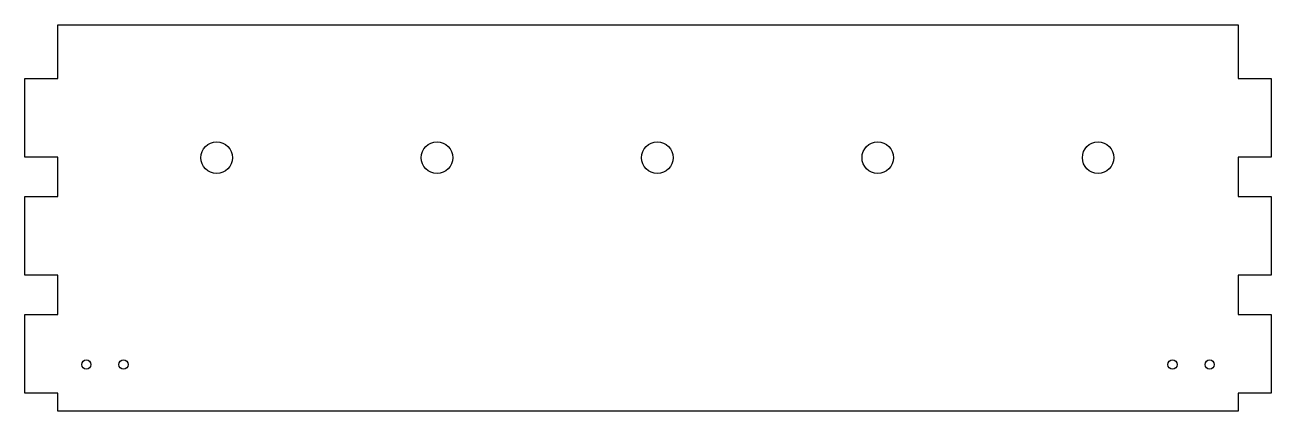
# Model space of a CAD drawing. Header units: millimetres. Extents: x -339 to 136, y -1589 to -1442.
import ezdxf

# ---------------------------------------------------------------- set-up
doc = ezdxf.new("R2010")
doc.units = ezdxf.units.MM
doc.layers.get('0').update_dxf_attribs({"linetype": 'CONTINUOUS'})

msp = doc.modelspace()

# ---------------------------------------------------------------- linework, layer by layer
msp.add_lwpolyline([(-326.23, -1442), (123.77, -1442), (123.77, -1462.5), (136.27, -1462.5), (136.27, -1492.5), (123.77, -1492.5), (123.77, -1507.5), (136.27, -1507.5), (136.27, -1537.5), (123.77, -1537.5), (123.77, -1552.5), (136.27, -1552.5), (136.27, -1582.5), (123.77, -1582.5), (123.77, -1589.39), (-326.23, -1589.39), (-326.23, -1582.5), (-338.73, -1582.5), (-338.73, -1552.5), (-326.23, -1552.5), (-326.23, -1537.5), (-338.73, -1537.5), (-338.73, -1507.5), (-326.23, -1507.5), (-326.23, -1492.5), (-338.73, -1492.5), (-338.73, -1462.5), (-326.23, -1462.5)], close=True)
for centre, radius in [((-265.66, -1492.68), 6), ((-181.66, -1492.68), 6), ((-97.66, -1492.68), 6), ((-13.66, -1492.68), 6), ((70.34, -1492.68), 6), ((-315.32, -1571.63), 1.75), ((-301.15, -1571.63), 1.75), ((98.68, -1571.63), 1.75), ((112.85, -1571.63), 1.75)]:
    msp.add_circle(centre, radius)

doc.saveas('drawing.dxf')
